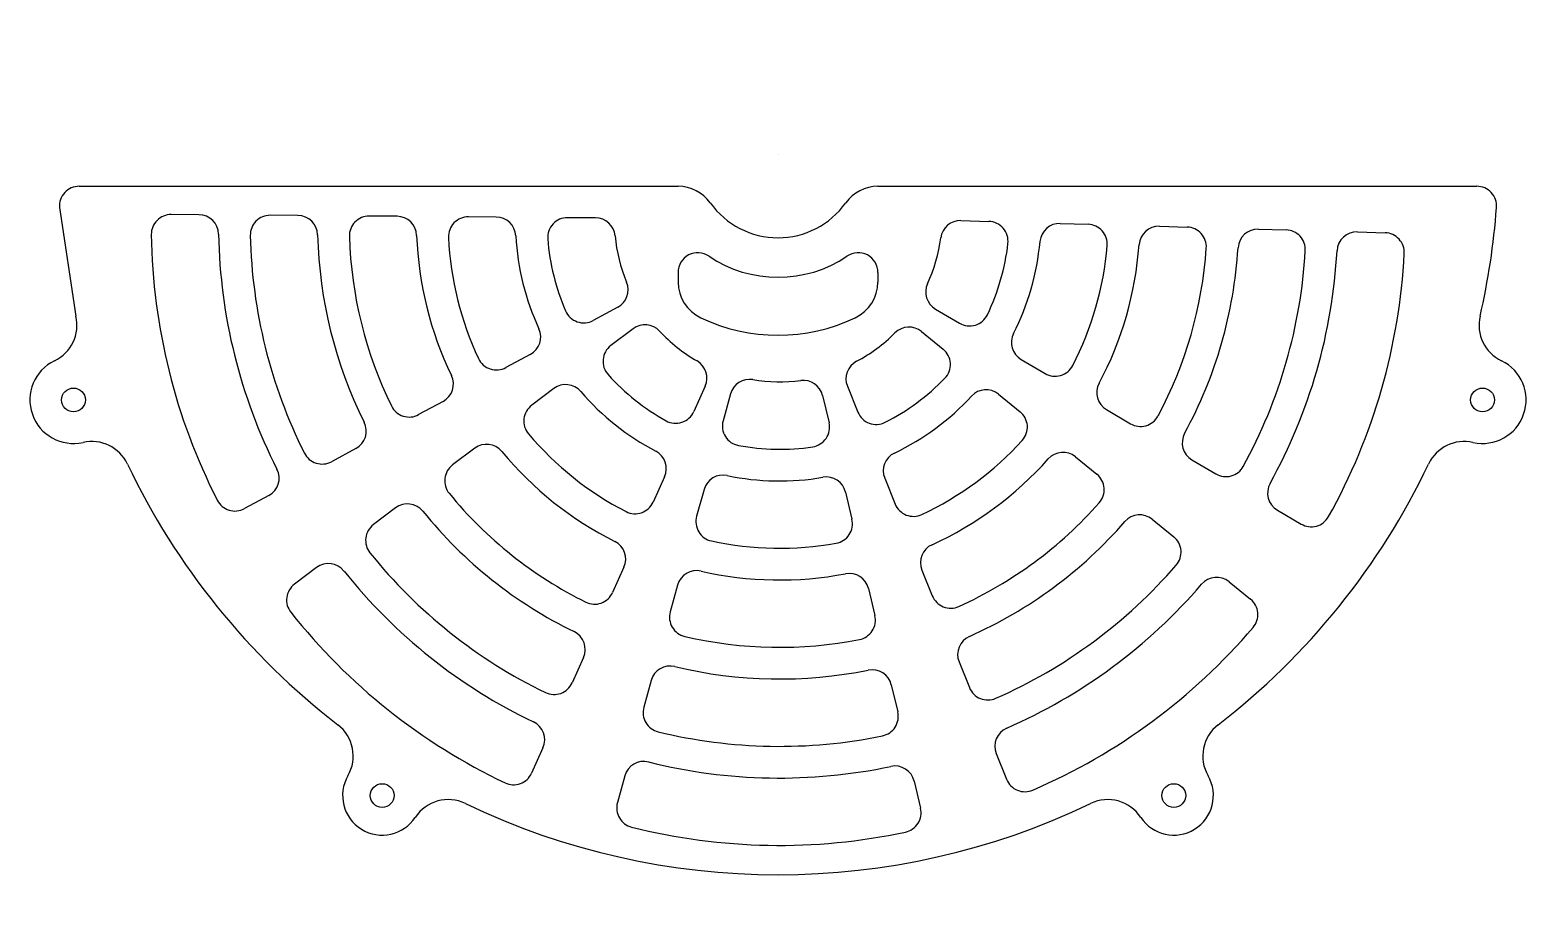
# Model space of a CAD drawing. Header units: inches. Extents: x 11 to 389, y 10 to 232.
import ezdxf

# ---------------------------------------------------------------- set-up
doc = ezdxf.new("R2010")
doc.units = ezdxf.units.IN
doc.header["$MEASUREMENT"] = 0

# ---------------------------------------------------------------- blocks, each defined once
blk = doc.blocks.new('*U6')
for p, q in [((128.03, 79.18), (134.17, 82.55)), ((106.11, 67.12), (112.25, 70.5)), ((84.18, 55.06), (90.33, 58.44)), ((62.23, 42.99), (68.39, 46.37)), ((40.24, 30.89), (46.42, 34.29)), ((46.03, 8.35), (53.08, 8.35)), ((71.13, 8.35), (78.15, 8.35)), ((96.18, 8.35), (103.19, 8.35)), ((121.21, 8.35), (128.22, 8.35)), ((146.23, 8.35), (153.23, 8.35))]:
    blk.add_line(p, q)
for centre, radius, start, end in [((136.58, 78.17), 5, 27.4886, 118.8127), ((5.43, 9.93), 152.84, 1.3241, 27.4886), ((130.44, 74.8), 5, 118.8127, 207.3606), ((4.77, 9.76), 136.5, 1.4521, 27.3606), ((114.66, 66.12), 5, 27.1162, 118.8127), ((4.46, 9.68), 128.81, 1.6965, 27.1162), ((108.52, 62.74), 5, 118.8127, 206.942), ((92.74, 54.06), 5, 26.5644, 118.8127), ((3.8, 9.51), 112.47, 1.8707, 26.942), ((86.59, 50.68), 5, 118.8127, 206.3078), ((3.49, 9.44), 104.78, 2.2483, 26.5644), ((70.8, 41.99), 5, 25.6619, 118.8127), ((2.83, 9.27), 88.44, 2.5049, 26.3078), ((64.64, 38.61), 5, 118.8127, 205.2336), ((2.52, 9.19), 80.75, 3.1508, 25.6619), ((48.83, 29.9), 5, 23.9183, 118.8127), ((1.86, 9.02), 64.41, 3.5791, 25.2336), ((42.65, 26.51), 5, 118.8127, 203.0173), ((1.55, 8.94), 56.72, 4.8944, 23.9183), ((0.89, 8.77), 40.37, 5.7954, 23.0173), ((46.03, 13.35), 5, 185.7954, 270), ((53.08, 13.35), 5, 270, 4.8944), ((71.13, 13.35), 5, 183.5791, 270), ((78.15, 13.35), 5, 270, 3.1508), ((96.18, 13.35), 5, 182.5049, 270), ((103.19, 13.35), 5, 270, 2.2483), ((121.21, 13.35), 5, 181.8707, 270), ((128.22, 13.35), 5, 270, 1.6965), ((146.23, 13.35), 5, 181.4521, 270), ((153.23, 13.35), 5, 270, 1.3241)]:
    blk.add_arc(centre, radius, start, end)
blk = doc.blocks.new('*U7')
at = {"color": 0, "linetype": 'ByBlock', "lineweight": -2, "transparency": 16777216}
for p, rotation in [((207.73, 197.93), 75.00000000000001), ((204.87, 193.65), 37.50000000000001), ((207.39, 203.06), 112.5), ((204, 206.93), 150)]:
    blk.add_blockref('*U6', p, dxfattribs=dict(at, rotation=rotation))
blk.add_blockref('*U6', (200, 192), dxfattribs=at)

msp = doc.modelspace()

# ---------------------------------------------------------------- linework, layer by layer
at = {"color": 1}
msp.add_line((200, 200), (200, 200), dxfattribs=at)
msp.add_line((200, 200), (200, 200), dxfattribs=at)
msp.add_line((200, 200), (200, 200), dxfattribs=at)
for p, q in [((23.46, 192), (174.76, 192)), ((225.24, 192), (376.54, 192)), ((18.48, 186.63), (22.63, 159.16)), ((174.76, 170.23), (174.76, 167.81)), ((225.24, 170.23), (225.24, 167.81))]:
    msp.add_line(p, q)
for centre in [(22, 138), (378, 138), (100, 38), (300, 38)]:
    msp.add_circle(centre, 3)
for centre, radius, start, end in [((23.46, 187), 5, 90, 184.2116), ((174.76, 182), 10, 35.4959, 90), ((225.24, 182), 10, 90, 144.5041), ((376.54, 187), 5, 355.7884, 90), ((200, 200), 21, 215.4959, 270), ((200, 200), 21, 270, 324.5041), ((200, 200), 182.02, 347.0338, 355.7884), ((179.76, 170.23), 5, 55.7926, 180), ((200, 200), 31, 235.7926, 304.2074), ((220.24, 170.23), 5, 360, 124.2074), ((184.76, 167.81), 10, 180, 244.6693), ((215.24, 167.81), 10, 295.3307, 0), ((12.88, 156.92), 10, 295.7397, 12.9662), ((200, 200), 45.62, 244.6693, 295.3307), ((387.12, 156.92), 10, 167.0338, 244.2603), ((22, 138), 11, 115.7397, 282.6683), ((378, 138), 11, 257.3317, 64.2603), ((26.61, 117.51), 10, 25.4418, 102.6683), ((373.39, 117.51), 10, 77.3317, 154.5582), ((200, 200), 182.02, 205.4418, 232.3376), ((200, 200), 182.02, 307.6624, 334.5582), ((82.68, 48), 10, 330.0149, 52.3376), ((317.32, 48), 10, 127.6624, 209.9851), ((100, 38), 10, 150.0149, 326.6124), ((300, 38), 10, 213.3876, 29.9851), ((116.7, 26.99), 10, 64.2896, 146.6124), ((200, 200), 182.02, 244.2896, 295.7104), ((283.3, 26.99), 10, 33.3876, 115.7104)]:
    msp.add_arc(centre, radius, start, end)

# ---------------------------------------------------------------- block references
at = {"color": 4, "rotation": 179.5433080912498}
msp.add_blockref('*U7', (401.52, 382.4), dxfattribs=at)

doc.saveas('drawing.dxf')
